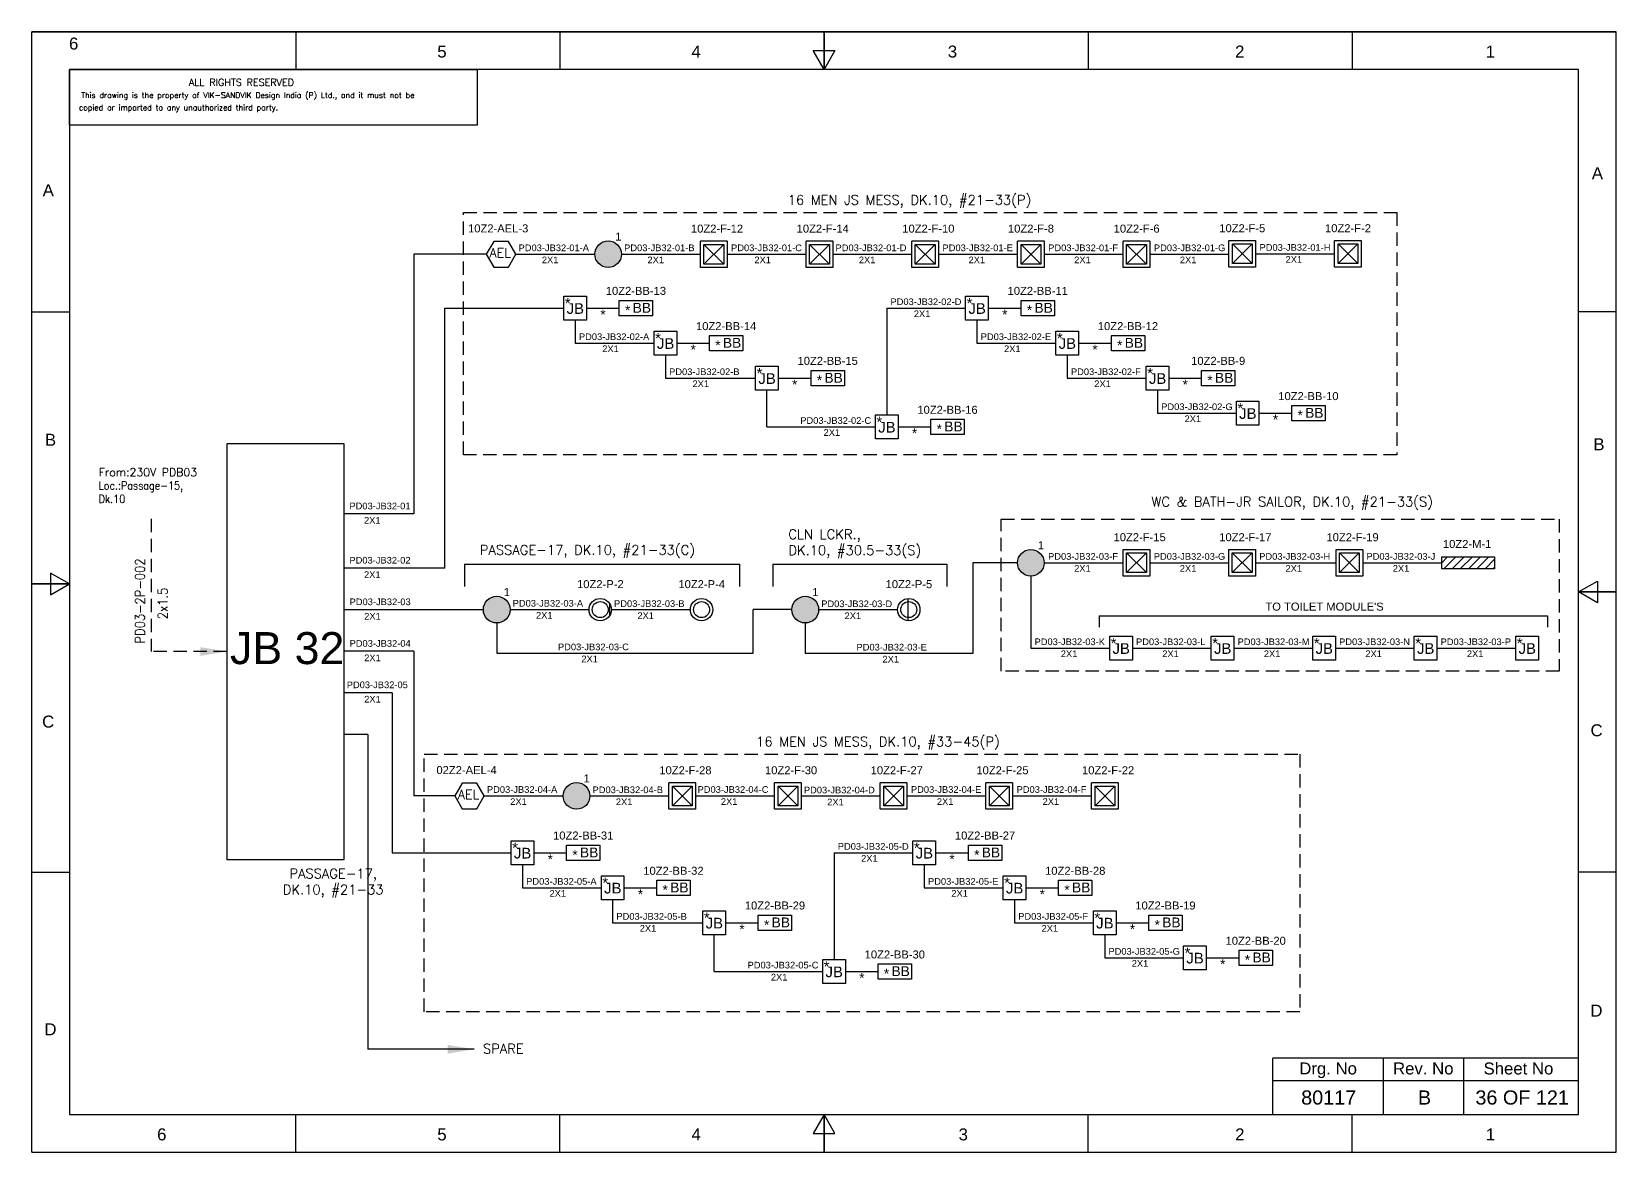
# Model space of a CAD drawing. Header units: inches. Extents: x -3311 to 1429, y -713 to 2436.
# Drawn here: x -2979.2 to -2682.2, y 1220.9 to 1431 of the extents above; entities that cross this region are included whole.
import ezdxf
from ezdxf.enums import TextEntityAlignment as Align

# ---------------------------------------------------------------- set-up
doc = ezdxf.new("R2010")
doc.units = ezdxf.units.IN
doc.linetypes.add('HIDDEN', pattern=[0.375, 0.25, -0.125])
doc.linetypes.add('SOLID', pattern=[0])
for name, color, linetype in [('BB', 7, 'Continuous'), ('Fmount', 7, 'Continuous'), ('LINE', 3, 'SOLID'), ('MirL', 7, 'Continuous')]:
    doc.layers.add(name, color=color, linetype=linetype)
for name, color, linetype, lineweight in [('ELEC_TXT-025', 1, 'Continuous', 25), ('HEL-025', 1, 'Continuous', 25), ('HEL-035', 2, 'Continuous', 35)]:
    doc.layers.add(name, color=color, linetype=linetype, lineweight=lineweight)
doc.styles.add('_NORMAL', font='arial.ttf')
doc.styles.add('ROMAN S', font='romans.shx')
doc.styles.add('ROMANS', font='simplex.shx', dxfattribs={"width": 0.88})
doc.styles.get("Standard").update_dxf_attribs({"font": 'arial.ttf'})
doc.dimstyles.get("Standard").update_dxf_attribs({"dimtxt": 0.18, "dimasz": 0.18, "dimexe": 0.18, "dimexo": 0.0625, "dimgap": 0.09, "dimtad": 0, "dimtih": 1, "dimtoh": 1, "dimdec": 4, "dimzin": 0, "dimdsep": 46, "dimtxsty": 'Standard', "dimcen": 0.09, "dimadec": 0, "dimazin": 0, "dimtfac": 1, "dimtdec": 4, "dimtofl": 0, "dimtmove": 0, "dimatfit": 3, "dimfxl": 1, "dimtolj": 1, "dimtzin": 0, "dimarcsym": 0})
pattern_1 = [(0, (0, 0), (0, 6.985), [5.08, -1.905]), (90, (0, 0), (-6.985, 4e-16), [5.08, -1.905])]

# ---------------------------------------------------------------- blocks, each defined once
blk = doc.blocks.new('fr')
at = {"color": 7, "linetype": 'Continuous'}
for p, q in [((33763.99, 4500.4), (33466.99, 4500.4)), ((33466.99, 4500.4), (33763.99, 4500.4)), ((33466.99, 4290.33), (33466.99, 4500.4)), ((33516.49, 4500.4), (33516.49, 4493.33)), ((33565.99, 4500.4), (33565.99, 4493.33)), ((33615.49, 4500.4), (33615.49, 4493.33)), ((33615.49, 4493.33), (33615.49, 4500.4)), ((33615.49, 4500.4), (33615.49, 4493.33)), ((33664.99, 4500.4), (33664.99, 4493.33)), ((33714.49, 4500.4), (33714.49, 4493.33)), ((33763.99, 4290.33), (33763.99, 4500.4)), ((33763.99, 4290.33), (33763.99, 4500.4)), ((33615.49, 4493.33), (33613.45, 4496.87)), ((33613.45, 4496.87), (33617.53, 4496.87)), ((33617.53, 4496.87), (33615.49, 4493.33)), ((33756.92, 4493.33), (33474.06, 4493.33)), ((33474.06, 4493.33), (33474.06, 4297.41)), ((33756.92, 4297.41), (33756.92, 4493.33)), ((33466.99, 4447.89), (33474.06, 4447.89)), ((33763.99, 4447.89), (33756.92, 4447.89)), ((33474.06, 4396.87), (33470.53, 4398.91)), ((33470.53, 4398.91), (33470.53, 4394.83)), ((33466.99, 4396.87), (33474.06, 4396.87)), ((33474.06, 4396.87), (33466.99, 4396.87)), ((33466.99, 4396.87), (33474.06, 4396.87)), ((33470.53, 4394.83), (33474.06, 4396.87)), ((33756.92, 4395.37), (33760.45, 4397.41)), ((33760.45, 4397.41), (33760.45, 4393.33)), ((33763.99, 4395.37), (33756.92, 4395.37)), ((33760.45, 4393.33), (33756.92, 4395.37)), ((33756.92, 4395.37), (33763.99, 4395.37)), ((33763.99, 4395.37), (33756.92, 4395.37)), ((33466.99, 4342.85), (33474.06, 4342.85)), ((33763.99, 4342.85), (33756.92, 4342.85)), ((33474.06, 4297.41), (33756.92, 4297.41)), ((33516.49, 4290.33), (33516.49, 4297.41)), ((33565.99, 4290.33), (33565.99, 4297.41)), ((33615.49, 4297.41), (33613.45, 4293.87)), ((33615.49, 4290.33), (33615.49, 4297.41)), ((33617.53, 4293.87), (33615.49, 4297.41)), ((33615.49, 4297.41), (33615.49, 4290.33)), ((33615.49, 4290.33), (33615.49, 4297.41)), ((33664.99, 4290.33), (33664.99, 4297.41)), ((33714.49, 4290.33), (33714.49, 4297.41)), ((33613.45, 4293.87), (33617.53, 4293.87)), ((33466.99, 4290.33), (33763.99, 4290.33)), ((33466.99, 4290.33), (33763.99, 4290.33))]:
    blk.add_line(p, q, dxfattribs=at)
at = {"color": 7, "style": '_NORMAL'}
for s, p in [('6', (33474.86, 4498.18)), ('5', (33543.88, 4496.68)), ('4', (33591.52, 4496.68)), ('3', (33639.57, 4496.68)), ('2', (33693.41, 4496.68)), ('1', (33740.39, 4496.68)), ('A', (33760.45, 4473.88)), ('A', (33470.1, 4470.68)), ('B', (33470.52, 4423.9)), ('B', (33760.74, 4423.06)), ('C', (33470.08, 4371.07)), ('C', (33760.29, 4369.44)), ('D', (33760.27, 4316.89)), ('D', (33470.51, 4313.39)), ('6', (33491.37, 4293.69)), ('5', (33543.89, 4293.69)), ('4', (33591.53, 4293.69)), ('3', (33641.59, 4293.69)), ('2', (33693.43, 4293.69)), ('1', (33740.41, 4293.69))]:
    blk.add_text(s, height=2.25, dxfattribs=at).set_placement(p, align=Align.MIDDLE_CENTER)
blk = doc.blocks.new('A$C4BAD7D21')
at = {"layer": 'HEL-025'}
blk.add_lwpolyline([(-34000, 0), (-34000, 2086), (-18714, 2086), (-18714, 0)], close=True, dxfattribs=at)
at = {"layer": 'HEL-025', "style": 'ROMANS'}
for s, p in [('This drawing is the property of VIK-SANDVIK Design India (P) Ltd., and it must not be', (-33558, 1016)), (' copied or imparted to any unauthorized third party.', (-33785, 550))]:
    blk.add_text(s, height=210, dxfattribs=at).set_placement(p)
at = {"layer": 'HEL-035', "style": 'ROMANS'}
blk.add_text('     ALL RIGHTS RESERVED', height=262.5, dxfattribs=at).set_placement((-30497, 1476))
blk = doc.blocks.new('LED FLUSH MOUNT')
for p, q in [((114818, 79432), (114604, 79219)), ((114604, 79432), (114818, 79219))]:
    blk.add_line(p, q)
blk.add_lwpolyline([(114572, 79470), (114850, 79470, -0.414214), (114856, 79464), (114856, 79186, -0.414214), (114850, 79180), (114572, 79180, -0.414214), (114566, 79186), (114566, 79464, -0.414214)], format="xyb", close=True)
blk.add_lwpolyline([(114604, 79432), (114818, 79432), (114818, 79219), (114604, 79219)], close=True)
blk = doc.blocks.new('LED Flush Mounted Light 22W')
blk.add_blockref('LED FLUSH MOUNT', (0, 0))
at = {"style": 'ROMANS', "width": 0.7}
blk.add_attdef('TAG_NO.:', (113905, 79579), '', height=250, dxfattribs=at)
blk = doc.blocks.new('bunk_light')
blk.add_lwpolyline([(17773, 202986), (18112, 202986), (18112, 202830), (17773, 202830)], close=True)
at = {"char_height": 100, "attachment_point": 1}
for s, insert in [('*', (17831, 202937)), ('BB', (17909, 202962))]:
    blk.add_mtext_dynamic_manual_height_columns(s, width=182.6, gutter_width=7.5, heights=[0], dxfattribs=dict(at, insert=insert))
blk = doc.blocks.new('LED_BUNK _LIGHT')
at = {"xscale": 0.8, "yscale": 0.8, "zscale": 0.8}
blk.add_blockref('bunk_light', (4436, 38936), dxfattribs=at)
at = {"style": 'ROMAN S', "width": 0.7}
blk.add_attdef('TAG_NO:', text='', height=250, dxfattribs=at).set_placement((18767, 201415), align=Align.CENTER)
blk = doc.blocks.new('FIXED_KEY_SWITCH')
h = blk.add_hatch(color=1)
h.dxf.hatch_style = 1
edge = h.paths.add_edge_path()
edge.add_arc((848.13, 1737.46), 2.5, 0, 360)
at = {"color": 1}
blk.add_circle((848.13, 1737.46), 2.5, dxfattribs=at)
at = {"color": 7, "insert": (849.44, 1741.5), "char_height": 1.5, "attachment_point": 1, "style": '_NORMAL'}
blk.add_mtext_dynamic_manual_height_columns('1', width=1.5, gutter_width=7.5, heights=[0], dxfattribs=at)
blk = doc.blocks.new('SWT')
blk.add_blockref('FIXED_KEY_SWITCH', (0, 0))
blk.add_attdef('TAG_NO', (844.55, 1741.11), '', height=1.5)
blk = doc.blocks.new('AEL')
at = {"color": 4}
blk.add_lwpolyline([(989.98, -190.09), (992.75, -190.09), (994.14, -187.69), (992.75, -185.28), (989.98, -185.28), (988.59, -187.69)], close=True, dxfattribs=at)
at = {"color": 4, "style": 'ROMANS'}
blk.add_text('AEL', height=1.725, dxfattribs=at).set_placement((989.2, -188.27))
blk = doc.blocks.new('AEL_L')
blk.add_blockref('AEL', (0, 0))
blk.add_attdef('TAG_NO', (986.55, -183.59), '', height=1.5)
blk = doc.blocks.new('1')
h = blk.add_hatch()
h.set_pattern_fill('ANGLE', color=6)
h.set_pattern_definition(pattern_1)
h.paths.add_polyline_path([(303.23, 2044.43, 1), (306.22, 2044.43, 1)], flags=0)
h.paths.add_polyline_path([(302.63, 2044.43, 1), (306.83, 2044.43, 1)])
h.paths.add_polyline_path([(306.22, 2044.43, -1), (303.23, 2044.43, -1)], flags=16)
h = blk.add_hatch()
h.set_pattern_fill('ANGLE', color=6)
h.set_pattern_definition(pattern_1)
h.paths.add_polyline_path([(303.23, 2044.43, 1), (306.22, 2044.43, 1)])
at = {"color": 6}
for radius in [2.1, 1.5]:
    blk.add_circle((304.73, 2044.43), radius, dxfattribs=at)
blk = doc.blocks.new('LED PENDENT LIGHT 15W')
blk.add_blockref('1', (0, 0))
blk.add_attdef('TAG_NO', (301.63, 2048.1), '', height=1.5)
blk = doc.blocks.new('JB')
blk.add_lwpolyline([(1661.35, 1973.02), (1665.59, 1973.02), (1665.59, 1968.5), (1661.35, 1968.5)], close=True)
at = {"color": 7}
for s, p in [('*', (1661.54, 1970.68)), ('JB', (1661.87, 1969.69))]:
    blk.add_text(s, height=2, dxfattribs=at).set_placement(p)
blk = doc.blocks.new('JB_FOR_BUNKLIGHT')
blk.add_blockref('JB', (0, 0))
blk.add_attdef('TAG_NO:', (1659.46, 1975.19), '', height=1.5)
blk = doc.blocks.new('MIR')
h = blk.add_hatch()
h.set_pattern_fill('ANSI31', color=256, scale=500)
h.set_pattern_definition([(45, (0, 0), (-44.194174, 44.194174), [])])
h.paths.add_polyline_path([(109452, 30143), (110019, 30143), (110019, 30272), (109452, 30272)])
at = {"elevation": -6}
blk.add_lwpolyline([(109452, 30272), (110019, 30272), (110019, 30143), (109452, 30143)], close=True, dxfattribs=at)
blk = doc.blocks.new('MIRROR LIGHT')
blk.add_blockref('MIR', (0, 0))
at = {"style": 'ROMANS', "width": 0.7}
blk.add_attdef('TAG_NO.:', (108952, 30348), '', height=250, dxfattribs=at)

msp = doc.modelspace()

# ---------------------------------------------------------------- linework, layer by layer
for p, q in [((-2907.58, 1389.29), (-2907.58, 1340.64)), ((-2894.02, 1389.29), (-2907.58, 1389.29)), ((-2875.24, 1379.19), (-2869.09, 1379.19)), ((-2818.96, 1379.19), (-2818.96, 1359.19)), ((-2799.93, 1379.19), (-2793.78, 1379.19)), ((-2858.33, 1372.63), (-2852.18, 1372.63)), ((-2783.02, 1372.63), (-2776.87, 1372.63)), ((-2839.3, 1366.06), (-2833.16, 1366.06)), ((-2766.11, 1366.06), (-2759.96, 1366.06)), ((-2749.2, 1359.5), (-2743.05, 1359.5)), ((-2816.84, 1356.93), (-2810.7, 1356.93)), ((-2898.13, 1331.22), (-2846.54, 1331.22)), ((-2840.3, 1331.22), (-2807.67, 1331.22)), ((-2901.76, 1330.47), (-2920.64, 1330.47)), ((-2844.01, 1314.49), (-2844.01, 1322.67)), ((-2836.73, 1322.67), (-2844.01, 1322.67)), ((-2892.06, 1320.17), (-2892.06, 1314.49)), ((-2779.15, 1321.5), (-2695.09, 1321.5)), ((-2907.58, 1314.87), (-2920.64, 1314.87)), ((-2907.58, 1314.87), (-2907.58, 1287.75)), ((-2892.06, 1314.49), (-2844.01, 1314.49)), ((-2911.64, 1307.06), (-2920.64, 1307.06)), ((-2911.64, 1307.06), (-2911.64, 1277.09)), ((-2916.23, 1299.26), (-2920.64, 1299.26)), ((-2916.23, 1299.26), (-2916.23, 1240.26)), ((-2899.94, 1287.75), (-2907.58, 1287.75)), ((-2885.12, 1277.09), (-2878.98, 1277.09)), ((-2828.84, 1277.09), (-2828.84, 1257.09)), ((-2809.81, 1277.09), (-2803.67, 1277.09)), ((-2868.21, 1270.53), (-2862.07, 1270.53)), ((-2792.9, 1270.53), (-2786.76, 1270.53)), ((-2849.18, 1263.97), (-2843.04, 1263.97)), ((-2775.99, 1263.97), (-2769.84, 1263.97)), ((-2759.08, 1257.41), (-2752.93, 1257.41)), ((-2826.72, 1254.83), (-2820.58, 1254.83))]:
    msp.add_line(p, q)
at = {"color": 7, "linetype": 'Continuous'}
for p, q in [((-2689.29, 1238.61), (-2746.61, 1238.61)), ((-2746.61, 1228.02), (-2746.61, 1238.61)), ((-2725.84, 1228.02), (-2725.84, 1238.61)), ((-2710.82, 1228.02), (-2710.82, 1238.61)), ((-2746.61, 1234.43), (-2689.29, 1234.43))]:
    msp.add_line(p, q, dxfattribs=at)
at = {"linetype": 'HIDDEN', "ltscale": 10}
for points in [[(-2898.29, 1397.12), (-2723.33, 1397.12), (-2723.33, 1351.69), (-2898.29, 1351.69)], [(-2797.53, 1339.66), (-2692.94, 1339.66), (-2692.94, 1311.14), (-2797.53, 1311.14)], [(-2905.65, 1295.58), (-2741.51, 1295.58), (-2741.51, 1247.25), (-2905.65, 1247.25)]]:
    msp.add_lwpolyline(points, close=True, dxfattribs=at)
msp.add_lwpolyline([(-2956.85, 1339.69), (-2956.85, 1314.82)], dxfattribs=at)
at = {"layer": 'LINE', "color": 0}
for p, q in [((-2888.46, 1389.29), (-2873.67, 1389.29)), ((-2868.67, 1389.29), (-2853.87, 1389.29)), ((-2848.86, 1389.29), (-2834.07, 1389.29)), ((-2829.05, 1389.29), (-2814.26, 1389.29)), ((-2809.25, 1389.29), (-2794.45, 1389.29)), ((-2789.44, 1389.29), (-2774.65, 1389.29)), ((-2769.64, 1389.29), (-2754.84, 1389.29)), ((-2749.83, 1389.37), (-2735.03, 1389.37)), ((-2901.76, 1330.47), (-2901.76, 1379.19)), ((-2901.76, 1379.19), (-2879.47, 1379.19)), ((-2818.96, 1379.19), (-2804.16, 1379.19)), ((-2877.35, 1376.93), (-2877.35, 1372.63)), ((-2802.05, 1376.93), (-2802.05, 1372.63)), ((-2877.35, 1372.63), (-2862.56, 1372.63)), ((-2802.05, 1372.63), (-2787.25, 1372.63)), ((-2860.44, 1370.37), (-2860.44, 1366.06)), ((-2785.13, 1370.37), (-2785.13, 1366.06)), ((-2860.44, 1366.06), (-2843.53, 1366.06)), ((-2841.42, 1356.93), (-2841.42, 1363.81)), ((-2785.13, 1366.06), (-2770.34, 1366.06)), ((-2768.22, 1363.81), (-2768.22, 1359.5)), ((-2768.22, 1359.5), (-2753.43, 1359.5)), ((-2841.42, 1356.93), (-2821.07, 1356.93)), ((-2942.64, 1353.77), (-2942.64, 1275.86)), ((-2920.64, 1353.77), (-2942.64, 1353.77)), ((-2920.64, 1275.86), (-2920.64, 1353.77)), ((-2907.58, 1340.64), (-2920.64, 1340.64)), ((-2898.13, 1331.22), (-2898.13, 1327.03)), ((-2846.54, 1331.22), (-2846.54, 1327.03)), ((-2840.3, 1331.22), (-2840.3, 1327.03)), ((-2807.67, 1331.22), (-2807.67, 1327.03)), ((-2794.46, 1331.45), (-2802.82, 1331.45)), ((-2802.82, 1331.45), (-2802.82, 1314.44)), ((-2789.46, 1331.45), (-2774.66, 1331.45)), ((-2769.65, 1331.45), (-2754.85, 1331.45)), ((-2749.84, 1331.45), (-2734.75, 1331.45)), ((-2729.74, 1331.45), (-2714.94, 1331.45)), ((-2791.96, 1328.95), (-2791.96, 1315.45)), ((-2920.61, 1322.67), (-2894.56, 1322.67)), ((-2889.56, 1322.67), (-2874.76, 1322.67)), ((-2870.56, 1322.67), (-2855.77, 1322.67)), ((-2831.73, 1322.67), (-2816.93, 1322.67)), ((-2834.23, 1320.17), (-2834.23, 1314.44)), ((-2779.15, 1321.5), (-2779.15, 1319.4)), ((-2695.09, 1321.5), (-2695.09, 1319.4)), ((-2802.82, 1314.44), (-2834.23, 1314.44)), ((-2791.96, 1315.45), (-2777.16, 1315.45)), ((-2772.93, 1315.45), (-2758.13, 1315.45)), ((-2753.9, 1315.45), (-2739.11, 1315.45)), ((-2734.88, 1315.45), (-2720.08, 1315.45)), ((-2715.85, 1315.45), (-2701.05, 1315.45)), ((-2894.39, 1287.75), (-2879.59, 1287.75)), ((-2874.59, 1287.75), (-2859.8, 1287.75)), ((-2854.79, 1287.75), (-2839.99, 1287.75)), ((-2834.98, 1287.75), (-2820.18, 1287.75)), ((-2815.17, 1287.75), (-2800.38, 1287.75)), ((-2795.37, 1287.75), (-2780.57, 1287.75)), ((-2942.64, 1275.86), (-2920.64, 1275.86)), ((-2911.64, 1277.09), (-2889.35, 1277.09)), ((-2887.24, 1274.83), (-2887.24, 1270.53)), ((-2828.84, 1277.09), (-2814.04, 1277.09)), ((-2811.93, 1274.83), (-2811.93, 1270.53)), ((-2887.24, 1270.53), (-2872.44, 1270.53)), ((-2870.33, 1268.27), (-2870.33, 1263.97)), ((-2811.93, 1270.53), (-2797.13, 1270.53)), ((-2795.02, 1268.27), (-2795.02, 1263.97)), ((-2870.33, 1263.97), (-2853.42, 1263.97)), ((-2795.02, 1263.97), (-2780.22, 1263.97)), ((-2851.3, 1254.83), (-2851.3, 1261.71)), ((-2778.11, 1261.71), (-2778.11, 1257.41)), ((-2778.11, 1257.41), (-2763.31, 1257.41)), ((-2851.3, 1254.83), (-2830.96, 1254.83))]:
    msp.add_line(p, q, dxfattribs=at)

# ---------------------------------------------------------------- block references
for name, p in [('fr', (-36446.21, -3069.39)), ('SWT', (-3719.3, -348.16)), ('JB_FOR_BUNKLIGHT', (-4540.83, -591.57)), ('JB_FOR_BUNKLIGHT', (-4465.52, -591.57)), ('JB_FOR_BUNKLIGHT', (-4523.91, -598.13)), ('JB_FOR_BUNKLIGHT', (-4448.61, -598.13)), ('JB_FOR_BUNKLIGHT', (-4504.89, -604.7)), ('JB_FOR_BUNKLIGHT', (-4431.69, -604.7)), ('JB_FOR_BUNKLIGHT', (-4414.78, -611.26)), ('JB_FOR_BUNKLIGHT', (-4482.43, -613.83)), ('SWT', (-3640.09, -406.01)), ('SWT', (-3740.19, -414.79)), ('SWT', (-3682.36, -414.79)), ('JB_FOR_BUNKLIGHT', (-4438.52, -655.31)), ('JB_FOR_BUNKLIGHT', (-4419.49, -655.31)), ('JB_FOR_BUNKLIGHT', (-4400.46, -655.31)), ('JB_FOR_BUNKLIGHT', (-4381.44, -655.31)), ('JB_FOR_BUNKLIGHT', (-4362.41, -655.31)), ('SWT', (-3725.22, -449.71)), ('JB_FOR_BUNKLIGHT', (-4550.71, -693.67)), ('JB_FOR_BUNKLIGHT', (-4475.4, -693.67)), ('JB_FOR_BUNKLIGHT', (-4533.8, -700.23)), ('JB_FOR_BUNKLIGHT', (-4458.49, -700.23)), ('JB_FOR_BUNKLIGHT', (-4514.77, -706.79)), ('JB_FOR_BUNKLIGHT', (-4441.58, -706.79)), ('JB_FOR_BUNKLIGHT', (-4424.67, -713.35)), ('JB_FOR_BUNKLIGHT', (-4492.31, -715.92))]:
    msp.add_blockref(name, p)
ref = msp.add_blockref('AEL_L', (-3882.6, 1576.98))
ref.add_attrib('TAG_NO', '10Z2-AEL-3', (-2897.43, 1393.39), dxfattribs={"color": 4, "height": 1.5})
ref = msp.add_blockref('LED PENDENT LIGHT 15W', (-3177.39, -721.76, -0.03))
ref.add_attrib('TAG_NO', '10Z2-P-2', (-2877, 1326.7, -0.03), dxfattribs={"height": 1.5})
ref = msp.add_blockref('LED PENDENT LIGHT 15W', (-3158.4, -721.76, -0.03))
ref.add_attrib('TAG_NO', '10Z2-P-4', (-2858.01, 1326.7, -0.03), dxfattribs={"height": 1.5})
ref = msp.add_blockref('LED PENDENT LIGHT 15W', (-3119.56, -721.76, -0.03))
ref.add_attrib('TAG_NO', '10Z2-P-5', (-2819.17, 1326.7, -0.03), dxfattribs={"height": 1.5})
ref = msp.add_blockref('AEL_L', (-3888.53, 1475.44))
ref.add_attrib('TAG_NO', '02Z2-AEL-4', (-2903.36, 1291.85), dxfattribs={"color": 4, "height": 1.5})
at = {"layer": 'BB'}
ref = msp.add_blockref('LED_BUNK _LIGHT', (-3298.88, -3257.9), dxfattribs=dict(at, xscale=0.02304, yscale=0.02304, zscale=0.02304))
ref.add_attrib('TAG_NO:', '10Z2-BB-13', dxfattribs={"layer": '0', "height": 1.5}).set_placement((-2865.97, 1381.23, 0), align=Align.BOTTOM_CENTER)
ref = msp.add_blockref('LED_BUNK _LIGHT', (-3223.57, -3257.9), dxfattribs=dict(at, xscale=0.02304, yscale=0.02304, zscale=0.02304))
ref.add_attrib('TAG_NO:', '10Z2-BB-11', dxfattribs={"layer": '0', "height": 1.5}).set_placement((-2790.66, 1381.23, 0), align=Align.BOTTOM_CENTER)
ref = msp.add_blockref('LED_BUNK _LIGHT', (-3281.97, -3264.46), dxfattribs=dict(at, xscale=0.02304, yscale=0.02304, zscale=0.02304))
ref.add_attrib('TAG_NO:', '10Z2-BB-14', dxfattribs={"layer": '0', "height": 1.5}).set_placement((-2849.06, 1374.62, 0), align=Align.BOTTOM_CENTER)
ref = msp.add_blockref('LED_BUNK _LIGHT', (-3206.66, -3264.46), dxfattribs=dict(at, xscale=0.02304, yscale=0.02304, zscale=0.02304))
ref.add_attrib('TAG_NO:', '10Z2-BB-12', dxfattribs={"layer": '0', "height": 1.5}).set_placement((-2773.75, 1374.62, 0), align=Align.BOTTOM_CENTER)
ref = msp.add_blockref('LED_BUNK _LIGHT', (-3262.94, -3271.03), dxfattribs=dict(at, xscale=0.02304, yscale=0.02304, zscale=0.02304))
ref.add_attrib('TAG_NO:', '10Z2-BB-15', dxfattribs={"layer": '0', "height": 1.5}).set_placement((-2830.03, 1368.11, 0), align=Align.BOTTOM_CENTER)
ref = msp.add_blockref('LED_BUNK _LIGHT', (-3189.75, -3271.03), dxfattribs=dict(at, xscale=0.02304, yscale=0.02304, zscale=0.02304))
ref.add_attrib('TAG_NO:', '10Z2-BB-9', dxfattribs={"layer": '0', "height": 1.5}).set_placement((-2756.84, 1368.11, 0), align=Align.BOTTOM_CENTER)
ref = msp.add_blockref('LED_BUNK _LIGHT', (-3172.84, -3277.59), dxfattribs=dict(at, xscale=0.02304, yscale=0.02304, zscale=0.02304))
ref.add_attrib('TAG_NO:', '10Z2-BB-10', dxfattribs={"layer": '0', "height": 1.5}).set_placement((-2739.93, 1361.5, 0), align=Align.BOTTOM_CENTER)
ref = msp.add_blockref('LED_BUNK _LIGHT', (-3240.48, -3280.16), dxfattribs=dict(at, xscale=0.02304, yscale=0.02304, zscale=0.02304))
ref.add_attrib('TAG_NO:', '10Z2-BB-16', dxfattribs={"layer": '0', "height": 1.5}).set_placement((-2807.57, 1358.93, 0), align=Align.BOTTOM_CENTER)
ref = msp.add_blockref('LED_BUNK _LIGHT', (-3308.76, -3360), dxfattribs=dict(at, xscale=0.02304, yscale=0.02304, zscale=0.02304))
ref.add_attrib('TAG_NO:', '10Z2-BB-31', dxfattribs={"layer": '0', "height": 1.5}).set_placement((-2875.85, 1279.13, 0), align=Align.BOTTOM_CENTER)
ref = msp.add_blockref('LED_BUNK _LIGHT', (-3233.45, -3360), dxfattribs=dict(at, xscale=0.02304, yscale=0.02304, zscale=0.02304))
ref.add_attrib('TAG_NO:', '10Z2-BB-27', dxfattribs={"layer": '0', "height": 1.5}).set_placement((-2800.54, 1279.13, 0), align=Align.BOTTOM_CENTER)
ref = msp.add_blockref('LED_BUNK _LIGHT', (-3291.85, -3366.56), dxfattribs=dict(at, xscale=0.02304, yscale=0.02304, zscale=0.02304))
ref.add_attrib('TAG_NO:', '10Z2-BB-32', dxfattribs={"layer": '0', "height": 1.5}).set_placement((-2858.94, 1272.52, 0), align=Align.BOTTOM_CENTER)
ref = msp.add_blockref('LED_BUNK _LIGHT', (-3216.54, -3366.56), dxfattribs=dict(at, xscale=0.02304, yscale=0.02304, zscale=0.02304))
ref.add_attrib('TAG_NO:', '10Z2-BB-28', dxfattribs={"layer": '0', "height": 1.5}).set_placement((-2783.63, 1272.52, 0), align=Align.BOTTOM_CENTER)
ref = msp.add_blockref('LED_BUNK _LIGHT', (-3272.83, -3373.12), dxfattribs=dict(at, xscale=0.02304, yscale=0.02304, zscale=0.02304))
ref.add_attrib('TAG_NO:', '10Z2-BB-29', dxfattribs={"layer": '0', "height": 1.5}).set_placement((-2839.91, 1266.01, 0), align=Align.BOTTOM_CENTER)
ref = msp.add_blockref('LED_BUNK _LIGHT', (-3199.63, -3373.12), dxfattribs=dict(at, xscale=0.02304, yscale=0.02304, zscale=0.02304))
ref.add_attrib('TAG_NO:', '10Z2-BB-19', dxfattribs={"layer": '0', "height": 1.5}).set_placement((-2766.72, 1266.01, 0), align=Align.BOTTOM_CENTER)
ref = msp.add_blockref('LED_BUNK _LIGHT', (-3182.72, -3379.68), dxfattribs=dict(at, xscale=0.02304, yscale=0.02304, zscale=0.02304))
ref.add_attrib('TAG_NO:', '10Z2-BB-20', dxfattribs={"layer": '0', "height": 1.5}).set_placement((-2749.81, 1259.4, 0), align=Align.BOTTOM_CENTER)
ref = msp.add_blockref('LED_BUNK _LIGHT', (-3250.37, -3382.26), dxfattribs=dict(at, xscale=0.02304, yscale=0.02304, zscale=0.02304))
ref.add_attrib('TAG_NO:', '10Z2-BB-30', dxfattribs={"layer": '0', "height": 1.5}).set_placement((-2817.45, 1256.83, 0), align=Align.BOTTOM_CENTER)
at = {"layer": 'ELEC_TXT-025', "color": 0, "xscale": 0.005, "yscale": 0.005, "zscale": 0.005}
msp.add_blockref('A$C4BAD7D21', (-2802.15, 1413.51), dxfattribs=at)
at = {"layer": 'Fmount'}
ref = msp.add_blockref('LED Flush Mounted Light 22W', (-4833.57, 18.55), dxfattribs=dict(at, xscale=0.01728, yscale=0.01728, zscale=0.01728))
ref.add_attrib('TAG_NO.:', '10Z2-F-12', dxfattribs={"layer": '0', "height": 1.5}).set_placement((-2855.66, 1392.9), align=Align.BOTTOM_LEFT)
ref = msp.add_blockref('LED Flush Mounted Light 22W', (-4813.77, 18.55), dxfattribs=dict(at, xscale=0.01728, yscale=0.01728, zscale=0.01728))
ref.add_attrib('TAG_NO.:', '10Z2-F-14', dxfattribs={"layer": '0', "height": 1.5}).set_placement((-2835.85, 1392.9), align=Align.BOTTOM_LEFT)
ref = msp.add_blockref('LED Flush Mounted Light 22W', (-4793.96, 18.55), dxfattribs=dict(at, xscale=0.01728, yscale=0.01728, zscale=0.01728))
ref.add_attrib('TAG_NO.:', '10Z2-F-10', dxfattribs={"layer": '0', "height": 1.5}).set_placement((-2816.05, 1392.9), align=Align.BOTTOM_LEFT)
ref = msp.add_blockref('LED Flush Mounted Light 22W', (-4774.15, 18.55), dxfattribs=dict(at, xscale=0.01728, yscale=0.01728, zscale=0.01728))
ref.add_attrib('TAG_NO.:', '10Z2-F-8', dxfattribs={"layer": '0', "height": 1.5}).set_placement((-2796.24, 1392.9), align=Align.BOTTOM_LEFT)
ref = msp.add_blockref('LED Flush Mounted Light 22W', (-4754.35, 18.55), dxfattribs=dict(at, xscale=0.01728, yscale=0.01728, zscale=0.01728))
ref.add_attrib('TAG_NO.:', '10Z2-F-6', dxfattribs={"layer": '0', "height": 1.5}).set_placement((-2776.43, 1392.9), align=Align.BOTTOM_LEFT)
ref = msp.add_blockref('LED Flush Mounted Light 22W', (-4734.54, 18.63), dxfattribs=dict(at, xscale=0.01728, yscale=0.01728, zscale=0.01728))
ref.add_attrib('TAG_NO.:', '10Z2-F-5', dxfattribs={"layer": '0', "height": 1.5}).set_placement((-2756.63, 1392.97), align=Align.BOTTOM_LEFT)
ref = msp.add_blockref('LED Flush Mounted Light 22W', (-4714.73, 18.63), dxfattribs=dict(at, xscale=0.01728, yscale=0.01728, zscale=0.01728))
ref.add_attrib('TAG_NO.:', '10Z2-F-2', dxfattribs={"layer": '0', "height": 1.5}).set_placement((-2736.82, 1392.97), align=Align.BOTTOM_LEFT)
ref = msp.add_blockref('LED Flush Mounted Light 22W', (-4754.36, -39.29), dxfattribs=dict(at, xscale=0.01728, yscale=0.01728, zscale=0.01728))
ref.add_attrib('TAG_NO.:', '10Z2-F-15', dxfattribs={"layer": '0', "height": 1.5}).set_placement((-2776.45, 1335.05), align=Align.BOTTOM_LEFT)
ref = msp.add_blockref('LED Flush Mounted Light 22W', (-4734.55, -39.29), dxfattribs=dict(at, xscale=0.01728, yscale=0.01728, zscale=0.01728))
ref.add_attrib('TAG_NO.:', '10Z2-F-17', dxfattribs={"layer": '0', "height": 1.5}).set_placement((-2756.64, 1335.05), align=Align.BOTTOM_LEFT)
ref = msp.add_blockref('LED Flush Mounted Light 22W', (-4714.45, -39.29), dxfattribs=dict(at, xscale=0.01728, yscale=0.01728, zscale=0.01728))
ref.add_attrib('TAG_NO.:', '10Z2-F-19', dxfattribs={"layer": '0', "height": 1.5}).set_placement((-2736.54, 1335.05), align=Align.BOTTOM_LEFT)
ref = msp.add_blockref('LED Flush Mounted Light 22W', (-4839.5, -82.99), dxfattribs=dict(at, xscale=0.01728, yscale=0.01728, zscale=0.01728))
ref.add_attrib('TAG_NO.:', '10Z2-F-28', dxfattribs={"layer": '0', "height": 1.5}).set_placement((-2861.58, 1291.36), align=Align.BOTTOM_LEFT)
ref = msp.add_blockref('LED Flush Mounted Light 22W', (-4819.69, -82.99), dxfattribs=dict(at, xscale=0.01728, yscale=0.01728, zscale=0.01728))
ref.add_attrib('TAG_NO.:', '10Z2-F-30', dxfattribs={"layer": '0', "height": 1.5}).set_placement((-2841.78, 1291.36), align=Align.BOTTOM_LEFT)
ref = msp.add_blockref('LED Flush Mounted Light 22W', (-4799.88, -82.99), dxfattribs=dict(at, xscale=0.01728, yscale=0.01728, zscale=0.01728))
ref.add_attrib('TAG_NO.:', '10Z2-F-27', dxfattribs={"layer": '0', "height": 1.5}).set_placement((-2821.97, 1291.36), align=Align.BOTTOM_LEFT)
ref = msp.add_blockref('LED Flush Mounted Light 22W', (-4780.08, -82.99), dxfattribs=dict(at, xscale=0.01728, yscale=0.01728, zscale=0.01728))
ref.add_attrib('TAG_NO.:', '10Z2-F-25', dxfattribs={"layer": '0', "height": 1.5}).set_placement((-2802.16, 1291.36), align=Align.BOTTOM_LEFT)
ref = msp.add_blockref('LED Flush Mounted Light 22W', (-4760.27, -82.99), dxfattribs=dict(at, xscale=0.01728, yscale=0.01728, zscale=0.01728))
ref.add_attrib('TAG_NO.:', '10Z2-F-22', dxfattribs={"layer": '0', "height": 1.5}).set_placement((-2782.36, 1291.36), align=Align.BOTTOM_LEFT)
at = {"layer": 'MirL'}
ref = msp.add_blockref('MIRROR LIGHT', (-4630.36, 802.82, 0.11), dxfattribs=dict(at, xscale=0.0175, yscale=0.0175, zscale=0.0175))
ref.add_attrib('TAG_NO.:', '10Z2-M-1', dxfattribs={"layer": '0', "height": 1.5}).set_placement((-2714.72, 1333.78, -0.11), align=Align.BOTTOM_LEFT)

# ---------------------------------------------------------------- texts
at = {"color": 7}
for s, height, p in [('PD03-JB32-01-A', 1.25, (-2887.97, 1389.87)), ('PD03-JB32-01-B', 1.25, (-2868.18, 1389.87)), ('PD03-JB32-01-C', 1.25, (-2848.14, 1389.87, -0.03)), ('PD03-JB32-01-D', 1.25, (-2828.56, 1389.87)), ('PD03-JB32-01-E', 1.25, (-2808.51, 1389.87)), ('PD03-JB32-01-F', 1.25, (-2788.7, 1389.87)), ('PD03-JB32-01-G', 1.25, (-2768.89, 1389.87)), ('PD03-JB32-01-H', 1.25, (-2749.09, 1389.94)), ('2X1', 1.25, (-2883.6, 1387.61)), ('2X1', 1.25, (-2863.81, 1387.61)), ('2X1', 1.25, (-2843.77, 1387.61)), ('2X1', 1.25, (-2824.19, 1387.61)), ('2X1', 1.25, (-2803.63, 1387.61)), ('2X1', 1.25, (-2783.83, 1387.61)), ('2X1', 1.25, (-2764.02, 1387.61)), ('2X1', 1.25, (-2744.21, 1387.69)), ('*', 1.8, (-2872.63, 1377.09)), ('PD03-JB32-02-D', 1.25, (-2818.26, 1379.76)), ('2X1', 1.25, (-2813.89, 1377.5)), ('*', 1.8, (-2797.32, 1377.09)), ('PD03-JB32-02-A', 1.25, (-2876.66, 1373.2)), ('2X1', 1.25, (-2872.29, 1370.94)), ('*', 1.8, (-2855.72, 1370.53)), ('PD03-JB32-02-E', 1.25, (-2801.35, 1373.2)), ('2X1', 1.25, (-2796.98, 1370.94)), ('*', 1.8, (-2780.41, 1370.53)), ('PD03-JB32-02-B', 1.25, (-2859.75, 1366.64)), ('PD03-JB32-02-F', 1.25, (-2784.44, 1366.64)), ('2X1', 1.25, (-2855.37, 1364.38)), ('*', 1.8, (-2836.7, 1363.97)), ('2X1', 1.25, (-2780.07, 1364.38)), ('*', 1.8, (-2763.5, 1363.97)), ('PD03-JB32-02-G', 1.25, (-2767.52, 1360.08)), ('PD03-JB32-02-C', 1.25, (-2835.17, 1357.5)), ('2X1', 1.25, (-2763.15, 1357.82)), ('*', 1.8, (-2746.59, 1357.41)), ('2X1', 1.25, (-2830.8, 1355.25)), ('*', 1.8, (-2814.24, 1354.84)), ('PD03-JB32-01', 1.25, (-2919.67, 1341.48)), ('2X1', 1.25, (-2916.93, 1338.78)), ('PD03-JB32-02', 1.25, (-2919.67, 1331.31)), ('PD03-JB32-03-F', 1.25, (-2788.72, 1332.02)), ('2X1', 1.25, (-2783.84, 1329.77)), ('PD03-JB32-03-G', 1.25, (-2768.91, 1332.02)), ('2X1', 1.25, (-2764.04, 1329.77)), ('PD03-JB32-03-H', 1.25, (-2749.15, 1332.02)), ('2X1', 1.25, (-2744.23, 1329.77)), ('PD03-JB32-03-J', 1.25, (-2729.05, 1332.02)), ('2X1', 1.25, (-2724.12, 1329.77)), ('2X1', 1.25, (-2916.93, 1328.61)), ('PD03-JB32-03', 1.25, (-2919.64, 1323.51)), ('2X1', 1.25, (-2916.9, 1320.81)), ('PD03-JB32-03-A', 1.25, (-2889.07, 1323.24)), ('2X1', 1.25, (-2884.7, 1320.99)), ('PD03-JB32-03-B', 1.25, (-2870.07, 1323.18, -0.03)), ('2X1', 1.25, (-2865.7, 1320.93, -0.03)), ('PD03-JB32-03-D', 1.25, (-2831.24, 1323.14)), ('2X1', 1.25, (-2826.87, 1320.89)), ("TO TOILET MODULE'S", 1.5, (-2747.99, 1322.49)), ('PD03-JB32-04', 1.25, (-2919.64, 1315.71)), ('PD03-JB32-03-C', 1.25, (-2880.58, 1315.06, -0.03)), ('PD03-JB32-03-E', 1.25, (-2824.63, 1315.01)), ('PD03-JB32-03-K', 1.25, (-2791.26, 1316.02)), ('PD03-JB32-03-L', 1.25, (-2772.24, 1316.02)), ('PD03-JB32-03-M', 1.25, (-2753.21, 1316.02)), ('PD03-JB32-03-N', 1.25, (-2734.18, 1316.02)), ('PD03-JB32-03-P', 1.25, (-2715.16, 1316.02)), ('2X1', 1.25, (-2916.9, 1313.01)), ('2X1', 1.25, (-2876.2, 1312.81)), ('2X1', 1.25, (-2819.76, 1312.76)), ('2X1', 1.25, (-2786.34, 1313.77)), ('2X1', 1.25, (-2767.32, 1313.77)), ('2X1', 1.25, (-2748.29, 1313.77)), ('2X1', 1.25, (-2729.26, 1313.77)), ('2X1', 1.25, (-2710.23, 1313.77)), ('PD03-JB32-05', 1.25, (-2920.17, 1307.95)), ('2X1', 1.25, (-2916.9, 1305.26)), ('PD03-JB32-04-A', 1.25, (-2893.9, 1288.33)), ('PD03-JB32-04-B', 1.25, (-2874.1, 1288.27, -0.03)), ('PD03-JB32-04-C', 1.25, (-2854.42, 1288.33, -0.03)), ('PD03-JB32-04-D', 1.25, (-2834.49, 1288.23)), ('PD03-JB32-04-E', 1.25, (-2814.43, 1288.33)), ('PD03-JB32-04-F', 1.25, (-2794.62, 1288.33)), ('2X1', 1.25, (-2889.53, 1286.07)), ('2X1', 1.25, (-2869.73, 1286.02, -0.03)), ('2X1', 1.25, (-2850.05, 1286.07)), ('2X1', 1.25, (-2830.12, 1285.98)), ('2X1', 1.25, (-2809.56, 1286.07)), ('2X1', 1.25, (-2789.75, 1286.07)), ('PD03-JB32-05-D', 1.25, (-2828.14, 1277.66)), ('*', 1.8, (-2882.52, 1274.99)), ('2X1', 1.25, (-2823.77, 1275.41)), ('*', 1.8, (-2807.21, 1274.99)), ('PD03-JB32-05-A', 1.25, (-2886.54, 1271.1)), ('PD03-JB32-05-E', 1.25, (-2811.23, 1271.1)), ('2X1', 1.25, (-2882.17, 1268.85)), ('*', 1.8, (-2865.61, 1268.43)), ('2X1', 1.25, (-2806.86, 1268.85)), ('*', 1.8, (-2790.3, 1268.43)), ('PD03-JB32-05-B', 1.25, (-2869.63, 1264.54)), ('PD03-JB32-05-F', 1.25, (-2794.32, 1264.54)), ('2X1', 1.25, (-2865.26, 1262.29)), ('*', 1.8, (-2846.58, 1261.87)), ('2X1', 1.25, (-2789.95, 1262.29)), ('*', 1.8, (-2773.39, 1261.87)), ('PD03-JB32-05-C', 1.25, (-2845.05, 1255.41)), ('PD03-JB32-05-G', 1.25, (-2777.41, 1257.98)), ('2X1', 1.25, (-2773.04, 1255.72)), ('*', 1.8, (-2756.47, 1255.31)), ('2X1', 1.25, (-2840.68, 1253.15)), ('*', 1.8, (-2824.12, 1252.74))]:
    msp.add_text(s, height=height, dxfattribs=at).set_placement(p)
at = {"color": 7, "lineweight": 30}
msp.add_text('JB 32 ', height=6, dxfattribs=at).set_placement((-2930.17, 1315.46), align=Align.MIDDLE_CENTER)
at = {"color": 7}
for s, height, p in [('Drg. No', 2.246, (-2736.24, 1236.66)), ('Rev. No', 2.246, (-2718.4, 1236.66)), ('Sheet No', 2.246, (-2700.56, 1236.66)), ('80117', 2.653, (-2736.13, 1231.22)), ('36 OF 121', 2.653, (-2699.87, 1231.22)), ('B', 2.65, (-2718.16, 1231.22))]:
    msp.add_text(s, height=height, dxfattribs=at).set_placement(p, align=Align.MIDDLE_CENTER)
at = {"char_height": 1.8, "attachment_point": 1, "style": '_NORMAL'}
for s, insert in [('{\\Fromans|c0;\\C2;16 MEN JS MESS, DK.10, #21-33(P)}', (-2837.52, 1400.38)), ('{\\Fromans|c0;\\C2;WC & BATH-JR SAILOR, DK.10, #21-33(S)}', (-2769.34, 1343.81)), ('{\\Fromans|c0;\\C2;CLN LCKR., \\PDK.10, #30.5-33(S)}', (-2837.4, 1337.7)), ('{\\Fromans|c0;\\C2;PASSAGE-17, DK.10, #21-33(C)}', (-2895.23, 1334.77)), ('{\\Fromans|c0;\\C2;16 MEN JS MESS, DK.10, #33-45(P)}', (-2843.44, 1298.84))]:
    msp.add_mtext(s, dxfattribs=dict(at, insert=insert))
at = {"color": 7, "insert": (-2966.67, 1349.18), "char_height": 1.5, "width": 36.8884, "attachment_point": 1}
msp.add_mtext('{\\Fromans|c0;\\C2;From:230V PDB03 \\P\\Fsimplex|c0;\\W0.88;Loc.:Passage-15,      \\PDk.10}', dxfattribs=at)
at = {"color": 7, "insert": (-2959.84, 1316.31), "char_height": 1.8, "width": 17.1296, "attachment_point": 1, "rotation": 90, "style": '_NORMAL'}
msp.add_mtext('{\\Fromans|c0;\\W0.88;PD03-2P-002}', dxfattribs=at)
at = {"color": 7, "insert": (-2955.57, 1320.87), "char_height": 1.8, "attachment_point": 1, "rotation": 90, "style": '_NORMAL'}
msp.add_mtext('{\\Fsimplex|c0;\\W0.88;2x1.5}', dxfattribs=at)
at = {"color": 7, "insert": (-2932.16, 1274.1), "char_height": 1.8, "attachment_point": 1, "style": '_NORMAL'}
msp.add_mtext('\\pxqc;{\\Fromans|c0;\\C2;PASSAGE-17, \\PDK.10, #21-33}', dxfattribs=at)
at = {"color": 7, "insert": (-2894.64, 1241.26), "char_height": 1.8, "width": 8.1658, "attachment_point": 1, "style": '_NORMAL'}
msp.add_mtext('{\\Fromans|c0;\\C2;SPARE}', dxfattribs=at)

# ---------------------------------------------------------------- leaders
at = {"linetype": 'HIDDEN', "ltscale": 10}
msp.add_leader([(-2942.64, 1314.82), (-2956.85, 1314.82)], dimstyle='Standard', override={"dimasz": 5, "dimarcsym": 1}, dxfattribs=at)
msp.add_leader([(-2896.26, 1240.26), (-2916.23, 1240.26)], dimstyle='Standard', override={"dimasz": 5, "dimarcsym": 1})

doc.saveas('drawing.dxf')
